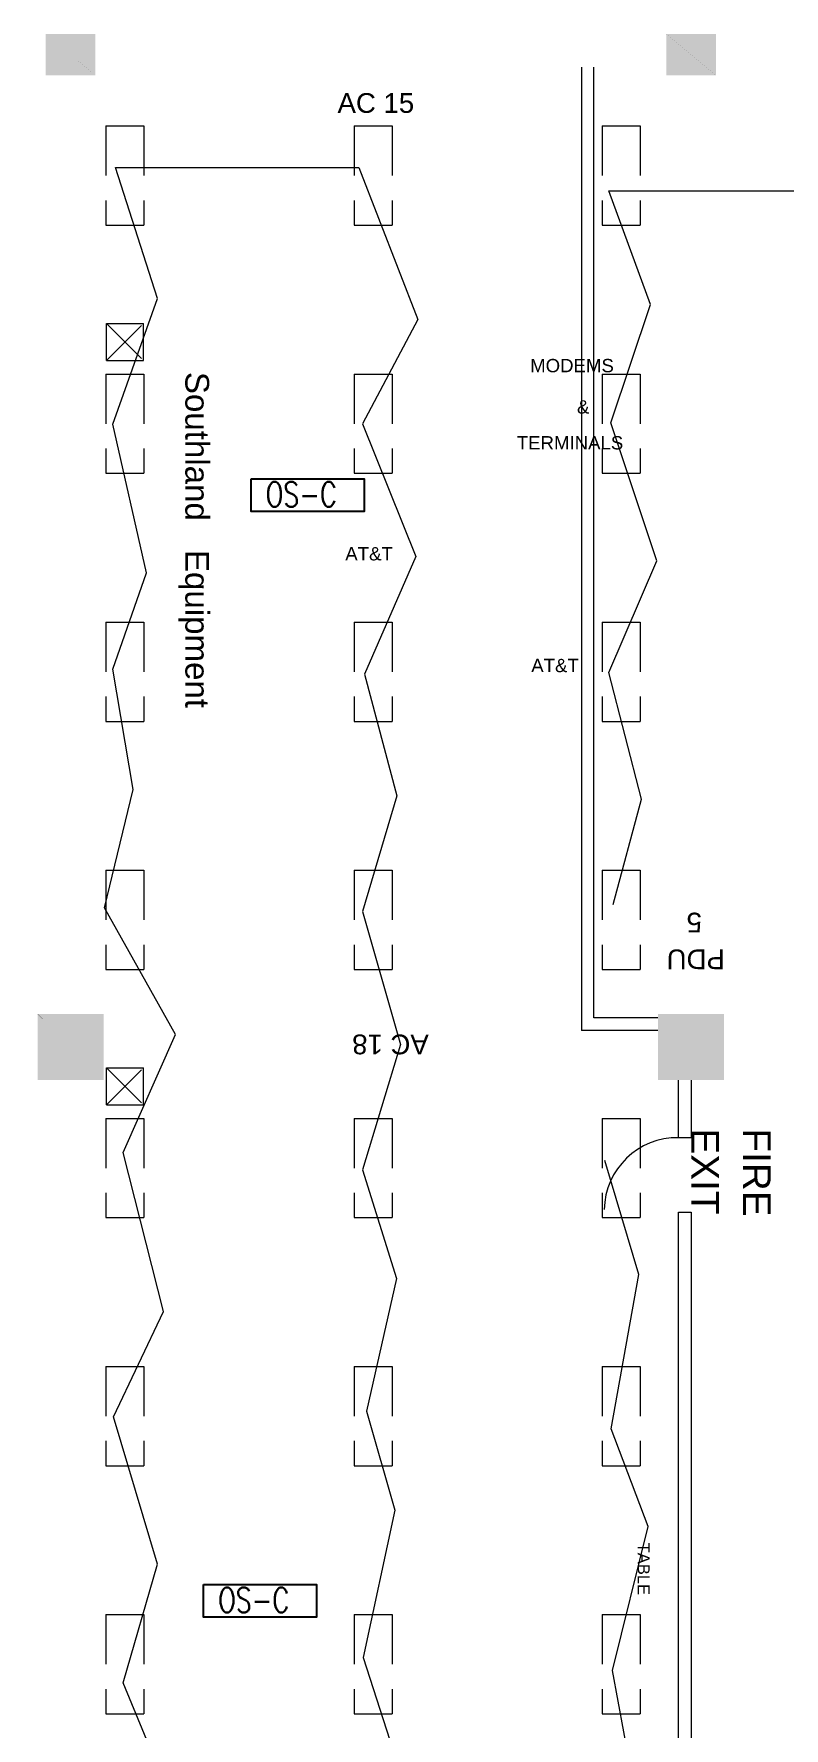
# Model space of a CAD drawing. Extents: x -6172 to 8039, y -4082 to 1639.
# Drawn here: x 1020 to 1383, y 226 to 1046 of the extents above; entities that cross this region are included whole.
import ezdxf
from ezdxf.enums import TextEntityAlignment as Align

# ---------------------------------------------------------------- set-up
doc = ezdxf.new("R2010")
doc.units = 0
doc.header["$LTSCALE"] = 96
doc.header["$MEASUREMENT"] = 0
doc.linetypes.add('SHORT_DASHES', pattern=[0.375, 0.25, -0.125])
doc.layers.get('0').update_dxf_attribs({"linetype": 'CONTINUOUS', "lineweight": 0})
for name, color, linetype, lineweight in [('21', 7, 'CONTINUOUS', 0), ('A-ANNO-RMNA', 4, 'CONTINUOUS', 0), ('A-DOOR', 2, 'CONTINUOUS', 0), ('A-GRID-COLS', 2, 'CONTINUOUS', 0), ('A-PATT-WALL', 1, 'CONTINUOUS', 0), ('A-WALL-FULL', 6, 'CONTINUOUS', 0), ('FLT-Bus 3', 70, 'CONTINUOUS', 0), ('FLT-Bus 4', 120, 'CONTINUOUS', 0), ('NTS_NOT_TO_STANDARDS', 7, 'CONTINUOUS', 0)]:
    doc.layers.add(name, color=color, linetype=linetype, lineweight=lineweight)
doc.layers.add('FLT-Occupancy-Sensor', color=160, linetype='CONTINUOUS')
doc.styles.add('ARIAL', font='ARIAL', dxfattribs={"height": 0.2})
doc.styles.add('SIM-00', font='SIMPLEX.SHX', dxfattribs={"width": 0.75})

# ---------------------------------------------------------------- blocks, each defined once
blk = doc.blocks.new('ZZ000001')
at = {"layer": '21', "color": 7, "linetype": 'SHORT_DASHES'}
for p, q in [((1054.93, 1000.99), (1054.93, 952.99)), ((1054.93, 1000.99), (1073.31, 1000.99)), ((1073.31, 1000.99), (1073.31, 952.99)), ((1174.94, 1000.99), (1174.94, 952.99)), ((1174.94, 1000.99), (1193.32, 1000.99)), ((1193.32, 1000.99), (1193.32, 952.99)), ((1294.95, 1000.99), (1294.95, 952.99)), ((1294.95, 1000.99), (1313.32, 1000.99)), ((1313.32, 1000.99), (1313.32, 952.99)), ((1054.93, 952.99), (1073.31, 952.99)), ((1174.94, 952.99), (1193.32, 952.99)), ((1294.95, 952.99), (1313.32, 952.99)), ((1055.18, 887.49), (1073.19, 905.49)), ((1055.18, 905.49), (1073.19, 887.49)), ((1055.18, 887.49), (1055.18, 905.49)), ((1055.18, 905.49), (1073.19, 905.49)), ((1073.19, 887.49), (1073.19, 905.49)), ((1055.18, 887.49), (1073.19, 887.49)), ((1054.93, 880.99), (1054.93, 832.98)), ((1054.93, 880.99), (1073.31, 880.99)), ((1073.31, 880.99), (1073.31, 832.98)), ((1174.94, 880.99), (1174.94, 832.98)), ((1174.94, 880.99), (1193.32, 880.99)), ((1193.32, 880.99), (1193.32, 832.98)), ((1294.95, 880.99), (1294.95, 832.98)), ((1294.95, 880.99), (1313.32, 880.99)), ((1313.32, 880.99), (1313.32, 832.98)), ((1054.93, 832.98), (1073.31, 832.98)), ((1174.94, 832.98), (1193.32, 832.98)), ((1294.95, 832.98), (1313.32, 832.98)), ((1054.93, 760.98), (1054.93, 712.98)), ((1054.93, 760.98), (1073.31, 760.98)), ((1073.31, 760.98), (1073.31, 712.98)), ((1174.94, 760.98), (1174.94, 712.98)), ((1174.94, 760.98), (1193.32, 760.98)), ((1193.32, 760.98), (1193.32, 712.98)), ((1294.95, 760.98), (1294.95, 712.98)), ((1294.95, 760.98), (1313.32, 760.98)), ((1313.32, 760.98), (1313.32, 712.98)), ((1054.93, 712.98), (1073.31, 712.98)), ((1174.94, 712.98), (1193.32, 712.98)), ((1294.95, 712.98), (1313.32, 712.98)), ((1054.93, 640.97), (1054.93, 592.97)), ((1054.93, 640.97), (1073.31, 640.97)), ((1073.31, 640.97), (1073.31, 592.97)), ((1174.94, 640.97), (1174.94, 592.97)), ((1174.94, 640.97), (1193.32, 640.97)), ((1193.32, 640.97), (1193.32, 592.97)), ((1294.95, 640.97), (1294.95, 592.97)), ((1294.95, 640.97), (1313.32, 640.97)), ((1313.32, 640.97), (1313.32, 592.97)), ((1054.93, 592.97), (1073.31, 592.97)), ((1174.94, 592.97), (1193.32, 592.97)), ((1294.95, 592.97), (1313.32, 592.97)), ((1055.18, 527.47), (1073.19, 545.47)), ((1055.18, 545.47), (1073.19, 527.47)), ((1055.18, 527.47), (1055.18, 545.47)), ((1055.18, 545.47), (1073.19, 545.47)), ((1073.19, 527.47), (1073.19, 545.47)), ((1055.18, 527.47), (1073.19, 527.47)), ((1054.93, 520.97), (1054.93, 472.96)), ((1054.93, 520.97), (1073.31, 520.97)), ((1073.31, 520.97), (1073.31, 472.96)), ((1174.94, 520.97), (1174.94, 472.96)), ((1174.94, 520.97), (1193.32, 520.97)), ((1193.32, 520.97), (1193.32, 472.96)), ((1294.95, 520.97), (1294.95, 472.96)), ((1294.95, 520.97), (1313.32, 520.97)), ((1313.32, 520.97), (1313.32, 472.96)), ((1054.93, 472.96), (1073.31, 472.96)), ((1174.94, 472.96), (1193.32, 472.96)), ((1294.95, 472.96), (1313.32, 472.96)), ((1054.93, 400.96), (1054.93, 352.96)), ((1054.93, 400.96), (1073.31, 400.96)), ((1073.31, 400.96), (1073.31, 352.96)), ((1174.94, 400.96), (1174.94, 352.96)), ((1174.94, 400.96), (1193.32, 400.96)), ((1193.32, 400.96), (1193.32, 352.96)), ((1294.95, 400.96), (1294.95, 352.96)), ((1294.95, 400.96), (1313.32, 400.96)), ((1313.32, 400.96), (1313.32, 352.96)), ((1054.93, 352.96), (1073.31, 352.96)), ((1174.94, 352.96), (1193.32, 352.96)), ((1294.95, 352.96), (1313.32, 352.96)), ((1054.93, 280.95), (1054.93, 232.95)), ((1054.93, 280.95), (1073.31, 280.95)), ((1073.31, 280.95), (1073.31, 232.95)), ((1174.94, 280.95), (1174.94, 232.95)), ((1174.94, 280.95), (1193.32, 280.95)), ((1193.32, 280.95), (1193.32, 232.95)), ((1294.95, 280.95), (1294.95, 232.95)), ((1294.95, 280.95), (1313.32, 280.95)), ((1313.32, 280.95), (1313.32, 232.95)), ((1054.93, 232.95), (1073.31, 232.95)), ((1174.94, 232.95), (1193.32, 232.95)), ((1294.95, 232.95), (1313.32, 232.95))]:
    blk.add_line(p, q, dxfattribs=at)
blk = doc.blocks.new('FLT-Occupancy Sensor Ceiling')
at = {"layer": 'FLT-Occupancy-Sensor'}
blk.add_lwpolyline([(0, 0), (54.64, 0), (54.64, -15.71), (0, -15.71)], close=True, dxfattribs=at)
at = {"layer": 'FLT-Occupancy-Sensor', "insert": (7.08, -1.46), "char_height": 12, "width": 54.6376, "attachment_point": 1, "style": 'SIM-00'}
blk.add_mtext('OS-C', dxfattribs=at)

msp = doc.modelspace()

# ---------------------------------------------------------------- linework, layer by layer
at = {"layer": 'A-DOOR', "const_width": 0.00174}
for points in [[(1331.9, 476.85), (1331.9, 475.65), (1295.9, 475.65), (1295.9, 476.85)], [(1331.9, 476.85), (1295.9, 476.85)]]:
    msp.add_lwpolyline(points, dxfattribs=at)
at = {"layer": 'A-DOOR'}
msp.add_arc((1331.3, 476.25), 35.4, 89.03692, 179.02742, dxfattribs=at)
at = {"layer": 'A-GRID-COLS', "const_width": 0.00174}
for points in [[(1025.91, 1025.51), (1049.91, 1025.51), (1049.91, 1045.51), (1025.91, 1045.51), (1025.91, 1025.51)], [(1025.91, 1025.51), (1049.91, 1045.51)], [(1025.91, 1045.51), (1049.91, 1025.51)], [(1325.9, 1025.5), (1349.89, 1045.5)], [(1325.9, 1045.5), (1349.89, 1025.5)], [(1325.9, 1025.5), (1349.89, 1025.5), (1349.89, 1045.5), (1325.9, 1045.5), (1325.9, 1025.5)], [(1037.91, 1035.51), (1037.91, 1035.51)], [(1337.89, 1035.5), (1337.89, 1035.5)], [(1038.71, 1024.24), (1038.71, 1024.24)], [(1021.91, 539.53), (1021.91, 571.53), (1053.91, 571.53), (1053.91, 539.53), (1021.91, 539.53)], [(1021.91, 539.53), (1053.91, 571.53)], [(1021.91, 571.53), (1053.91, 539.53)], [(1321.89, 571.53), (1353.89, 539.53)], [(1321.89, 539.53), (1353.89, 571.53)], [(1321.89, 539.53), (1321.89, 571.53), (1353.89, 571.53), (1353.89, 539.53), (1321.89, 539.53)], [(1037.91, 555.53), (1037.91, 555.53)], [(1337.88, 555.53), (1337.88, 555.53)]]:
    msp.add_lwpolyline(points, dxfattribs=at)
at = {"layer": 'A-PATT-WALL'}
for points in [[(1025.91, 1045.51), (1049.91, 1045.51), (1025.91, 1025.51), (1049.91, 1025.51)], [(1325.89, 1045.5), (1349.89, 1045.5), (1325.89, 1025.5), (1349.89, 1025.5)], [(1021.91, 571.53), (1053.91, 571.53), (1021.91, 539.53), (1053.91, 539.53)], [(1321.89, 571.53), (1353.88, 571.53), (1321.89, 539.53), (1353.88, 539.53)]]:
    msp.add_solid(points, dxfattribs=at)
at = {"layer": 'A-WALL-FULL'}
for p, q in [((1284.89, 1029.5), (1284.89, 563.53)), ((1290.89, 569.53), (1290.89, 1029.5)), ((1321.9, 569.53), (1290.89, 569.53)), ((1321.9, 563.53), (1284.89, 563.53)), ((1331.9, 511.65), (1331.9, 539.53)), ((1337.9, 539.53), (1337.9, 511.65)), ((1331.9, 511.65), (1337.9, 511.65)), ((1331.9, 89.56), (1331.9, 475.65)), ((1331.9, 475.65), (1337.9, 475.65)), ((1337.9, 475.65), (1337.9, 89.56))]:
    msp.add_line(p, q, dxfattribs=at)
at = {"layer": 'A-WALL-FULL', "const_width": 0.00174}
for points in [[(1977.86, 1045.49), (-143.01, 1045.53)], [(1025.91, 1029.5), (749.93, 1029.51)], [(1325.9, 1029.5), (1049.91, 1029.5)], [(1653.87, 1029.49), (1349.89, 1029.5)]]:
    msp.add_lwpolyline(points, dxfattribs=at)
at = {"layer": 'FLT-Bus 3'}
for points in [[(1082.76, 200.76), (1063.31, 247.98), (1079.99, 305.38), (1058.68, 376.66), (1082.76, 427.58), (1063.31, 504.42), (1088.58, 561.51), (1054.21, 622.86), (1068.12, 680.12), (1058.3, 738.2), (1074.67, 784.83), (1058.3, 856.82), (1079.87, 917.56), (1059.66, 980.9), (1177.23, 980.9), (1205.71, 907.46), (1179.07, 856.97), (1204.79, 792.7), (1179.99, 735.78), (1195.6, 677.03), (1179.07, 621.03), (1197.44, 556.76), (1179.07, 496.17), (1195.52, 443.5), (1180.91, 379.41), (1194.7, 331.55), (1179.28, 260.17), (1200.39, 195.27)], [(1310.85, 194.53), (1299.98, 253.92), (1317.24, 323.54), (1299.34, 370.8), (1312.59, 445.47), (1296.24, 500.64)]]:
    msp.add_lwpolyline(points, dxfattribs=at)
at = {"layer": 'FLT-Bus 4'}
msp.add_lwpolyline([(1300.2, 624.47), (1313.97, 675.3), (1298.08, 736.71), (1321.39, 790.72), (1299.14, 857.43), (1318.21, 914.61), (1298.08, 969.67), (1420.52, 969.67), (1432.69, 919.87), (1418.65, 856.25), (1433.63, 807.59), (1417.71, 739.29), (1429.88, 673.79), (1415.84, 621.4), (1538.47, 621.4), (1552.52, 686.89), (1534.73, 734.61), (1556.26, 806.66), (1539.41, 861.86), (1549.71, 929.23), (1539.41, 968.53)], dxfattribs=at)

# ---------------------------------------------------------------- block references
msp.add_blockref('ZZ000001', (0, 0))
at = {"layer": 'FLT-Occupancy-Sensor'}
for p in [(1125.19, 830.26), (1102.19, 295.45)]:
    msp.add_blockref('FLT-Occupancy Sensor Ceiling', p, dxfattribs=at)

# ---------------------------------------------------------------- texts
at = {"layer": 'A-ANNO-RMNA', "style": 'ARIAL'}
for s, height, p in [('Southland', 11.453, (1093.39, 882.05)), ('Equipment', 11.453, (1093.39, 795.94)), ('EXIT', 13.407, (1338.03, 516.15)), ('FIRE ', 13.407, (1363, 516.15))]:
    msp.add_text(s, height=height, rotation=270, dxfattribs=at).set_placement(p)
at = {"layer": 'NTS_NOT_TO_STANDARDS', "style": 'ARIAL'}
for s, height, rotation, p in [('AC 15', 9.544, 0.00217, (1166.97, 1007.33)), ('   5', 9.544, 180.00217, (1354.25, 620.46)), ('PDU ', 9.544, 180.00217, (1354.25, 602.68)), ('AC 18', 9.544, 180.00217, (1211.09, 561.53)), ('TABLE', 5.727, 270, (1312.15, 315.75))]:
    msp.add_text(s, height=height, rotation=rotation, dxfattribs=at).set_placement(p)
for s, height, p in [('MODEMS', 6.44, (1280.33, 881.87)), ('&', 6.44, (1285.76, 861.87)), ('TERMINALS', 6.441, (1279.37, 844.53)), ('AT&T', 6.444, (1182.2, 790.86)), ('AT&T', 6.44, (1272.13, 736.82))]:
    msp.add_text(s, height=height, dxfattribs=at).set_placement(p, align=Align.CENTER)

doc.saveas('drawing.dxf')
